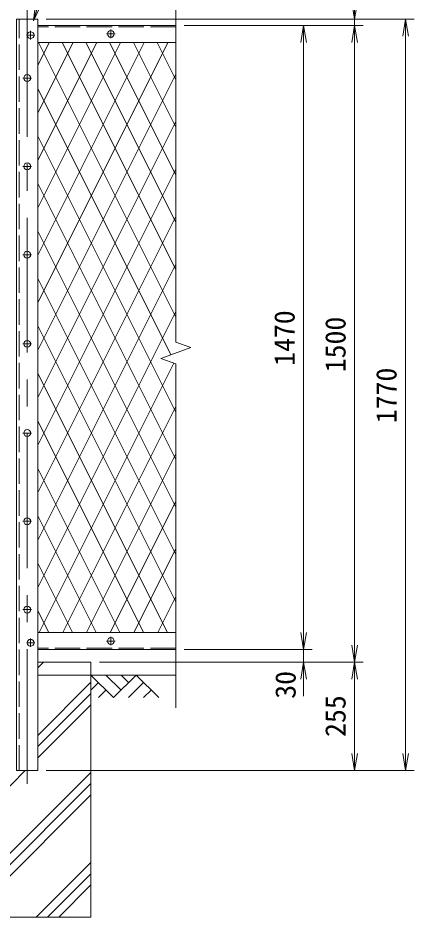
# Model space of a CAD drawing. Units: millimetres at full size. Extents: x -4200 to 4200, y -2970 to 2970.
# Drawn here: x -1608 to -676, y -1139 to 979 of the extents above; entities that cross this region are included whole.
import ezdxf
from ezdxf.enums import TextEntityAlignment as Align

# ---------------------------------------------------------------- set-up
doc = ezdxf.new("R2010")
doc.units = ezdxf.units.MM
doc.header["$LTSCALE"] = 10
doc.linetypes.add('DASHED', pattern=[7.5, 6, -1.5])
doc.linetypes.add('USER1', pattern=[50.8, 31.75, -6.35, 6.35, -6.35])
for name, color, linetype, lineweight in [('0-1_D-STR3', 3, 'Continuous', 13), ('0-2_D-BMK', 2, 'USER1', 13), ('0-3_D-STR1', 1, 'Continuous', 18), ('0-4_D-STR4', 7, 'Continuous', 18), ('0-5_D-BGD', 7, 'Continuous', 18), ('0-6_D-STR-DIM', 7, 'Continuous', 13), ('0-7_0', 7, 'Continuous', 18), ('0-8_D-DCR-HCH', 7, 'Continuous', 13), ('0-9_D-STR-TXT', 7, 'Continuous', 13), ('0-A_D-STR2', 7, 'Continuous', 13)]:
    doc.layers.add(name, color=color, linetype=linetype, lineweight=lineweight)
doc.styles.add('ＭＳ ゴシック', font='')
doc.styles.get('ＭＳ ゴシック').set_extended_font_data('MS Gothic')

# ---------------------------------------------------------------- blocks, each defined once
blk = doc.blocks.new('_Open')
at = {"layer": '0-7_0'}
blk.add_line((-10, 1.667), (0, 0), dxfattribs=at)
blk.add_lwpolyline([(-10, -1.667), (0, 0), (-10, 0)], dxfattribs=at)

msp = doc.modelspace()

# ---------------------------------------------------------------- linework, layer by layer
at = {"layer": '0-1_D-STR3'}
for centre in [(-1578.55, 938.37), (-1389.55, 941.37), (-1586.55, 837.37), (-1586.55, 629.37), (-1586.55, 421.37), (-1586.55, 211.37), (-1586.55, 1.37), (-1586.55, -206.63), (-1586.55, -414.63), (-1578.55, -492.63), (-1389.55, -488.63)]:
    msp.add_circle(centre, 8, dxfattribs=at)
at = {"layer": '0-2_D-BMK'}
for p, q in [((-1586.55, 1016.37), (-1586.55, -833.63)), ((-1568.55, 938.37), (-1588.55, 938.37)), ((-1578.55, 948.37), (-1578.55, 928.37)), ((-1379.55, 941.37), (-1399.55, 941.37)), ((-1389.55, 951.37), (-1389.55, 931.37)), ((-1576.55, 837.37), (-1596.55, 837.37)), ((-1576.55, 629.37), (-1596.55, 629.37)), ((-1576.55, 421.37), (-1596.55, 421.37)), ((-1576.55, 211.37), (-1596.55, 211.37)), ((-1576.55, 1.37), (-1596.55, 1.37)), ((-1576.55, -206.63), (-1596.55, -206.63)), ((-1576.55, -414.63), (-1596.55, -414.63)), ((-1578.55, -482.63), (-1578.55, -502.63)), ((-1389.55, -498.63), (-1389.55, -478.63)), ((-1568.55, -492.63), (-1588.55, -492.63)), ((-1379.55, -488.63), (-1399.55, -488.63))]:
    msp.add_line(p, q, dxfattribs=at)
at = {"layer": '0-3_D-STR1', "linetype": 'DASHED'}
for p, q in [((-1605.55, -793.63), (-1605.55, 976.37)), ((-1236.55, 958.37), (-1561.55, 958.37)), ((-1236.55, -505.63), (-1561.55, -505.63))]:
    msp.add_line(p, q, dxfattribs=at)
at = {"layer": '0-3_D-STR1'}
for p, q in [((-1236.55, 961.37), (-1561.55, 961.37)), ((-1561.55, 921.37), (-1236.55, 921.37)), ((-1561.55, -468.63), (-1236.55, -468.63)), ((-1236.55, -508.63), (-1561.55, -508.63))]:
    msp.add_line(p, q, dxfattribs=at)
msp.add_lwpolyline([(-1561.55, -793.63), (-1611.55, -793.63), (-1611.55, 976.37), (-1561.55, 976.37)], close=True, dxfattribs=at)
at = {"layer": '0-4_D-STR4'}
for p, q in [((-1561.55, -538.63), (-1436.55, -538.63)), ((-1436.55, -538.63), (-1436.55, -1138.63)), ((-1736.55, -1138.63), (-1436.55, -1138.63))]:
    msp.add_line(p, q, dxfattribs=at)
at = {"layer": '0-5_D-BGD'}
msp.add_line((-1436.55, -568.63), (-1236.55, -568.63), dxfattribs=at)
at = {"layer": '0-6_D-STR-DIM'}
for p, q in [((-1236.55, 1025.82), (-1236.55, 215.59)), ((-1541.55, 976.37), (-795.5, 976.37)), ((-1541.55, 976.37), (-675.5, 976.37)), ((-815.5, 961.37), (-815.5, 976.37)), ((-695.5, -793.63), (-695.5, 976.37)), ((-1216.55, 961.37), (-915.5, 961.37)), ((-1216.55, 961.37), (-795.5, 961.37)), ((-1216.55, 961.37), (-795.5, 961.37)), ((-935.5, 961.37), (-935.5, -508.63)), ((-815.5, 961.37), (-815.5, -538.63)), ((-815.5, 921.37), (-815.5, 881.37)), ((-1201.31, 202.77), (-1236.55, 215.59)), ((-1271.78, 177.12), (-1201.31, 202.77)), ((-1236.55, 164.29), (-1271.78, 177.12)), ((-1236.55, 164.29), (-1236.55, -645.94)), ((-935.5, -468.63), (-935.5, -428.63)), ((-1216.55, -508.63), (-915.5, -508.63)), ((-1216.55, -508.63), (-915.5, -508.63)), ((-935.5, -508.63), (-935.5, -538.63)), ((-1416.55, -538.63), (-795.5, -538.63)), ((-1416.55, -538.63), (-915.5, -538.63)), ((-1416.55, -538.63), (-795.5, -538.63)), ((-815.5, -538.63), (-815.5, -793.63)), ((-935.5, -578.63), (-935.5, -618.63)), ((-1541.55, -793.63), (-795.5, -793.63)), ((-1541.55, -793.63), (-675.5, -793.63))]:
    msp.add_line(p, q, dxfattribs=at)
at = {"layer": '0-8_D-DCR-HCH'}
for p, q in [((-1561.55, -551.74), (-1548.44, -538.63)), ((-1383.33, -621.84), (-1436.55, -568.63)), ((-1365.6, -604.11), (-1401.07, -568.63)), ((-1330.12, -568.63), (-1383.33, -621.84)), ((-1347.77, -586.46), (-1365.6, -568.63)), ((-1330.12, -568.63), (-1276.91, -621.84)), ((-1561.55, -710.84), (-1436.55, -585.84)), ((-1418.81, -586.37), (-1436.55, -604.03)), ((-1312.38, -586.37), (-1348.02, -621.84)), ((-1561.55, -737.35), (-1436.55, -612.35)), ((-1401.07, -604.11), (-1418.89, -621.84)), ((-1294.65, -604.11), (-1312.47, -621.84)), ((-1561.55, -763.87), (-1436.55, -638.87)), ((-1736.55, -938.87), (-1591.31, -793.63)), ((-1736.55, -1097.97), (-1436.55, -797.97)), ((-1736.55, -1124.49), (-1436.55, -824.49)), ((-1724.18, -1138.63), (-1436.55, -851)), ((-1565.08, -1138.63), (-1436.55, -1010.1)), ((-1538.56, -1138.63), (-1436.55, -1036.62)), ((-1512.04, -1138.63), (-1436.55, -1063.14))]:
    msp.add_line(p, q, dxfattribs=at)
at = {"layer": '0-9_D-STR-TXT'}
msp.add_lwpolyline([(-1061.91, 1108.02), (-1532.88, 1108.02), (-1570.97, 973.75)], dxfattribs=at)
at = {"layer": '0-A_D-STR2'}
for p, q in [((-1534.51, 921.37), (-1561.55, 867.31)), ((-1478.61, 921.37), (-1561.55, 755.5)), ((-1422.71, 921.37), (-1561.55, 643.7)), ((-1366.81, 921.37), (-1561.55, 531.89)), ((-1310.91, 921.37), (-1561.55, 420.09)), ((-1255.01, 921.37), (-1561.55, 308.29)), ((-1236.55, 274.29), (-1560.09, 921.37)), ((-1236.55, 386.09), (-1504.19, 921.37)), ((-1236.55, 497.89), (-1448.29, 921.37)), ((-1236.55, 609.69), (-1392.38, 921.37)), ((-1236.55, 721.5), (-1336.48, 921.37)), ((-1236.55, 833.3), (-1280.58, 921.37)), ((-1236.55, 846.48), (-1561.55, 196.48)), ((-1248.16, 185.71), (-1561.55, 812.48)), ((-1236.55, 734.68), (-1561.55, 84.68)), ((-1236.55, 50.68), (-1561.55, 700.68)), ((-1236.55, 622.88), (-1561.55, -27.12)), ((-1236.55, -61.12), (-1561.55, 588.87)), ((-1236.55, 511.07), (-1561.55, -138.93)), ((-1236.55, -172.92), (-1561.55, 477.07)), ((-1236.55, 399.27), (-1561.55, -250.73)), ((-1236.55, -284.73), (-1561.55, 365.27)), ((-1236.55, 287.47), (-1561.55, -362.53)), ((-1236.55, -396.53), (-1561.55, 253.46)), ((-1241.36, 166.04), (-1558.69, -468.63)), ((-1236.55, 162.48), (-1237.65, 164.69)), ((-1256.4, -468.63), (-1561.55, 141.66)), ((-1236.55, 63.86), (-1502.79, -468.63)), ((-1312.3, -468.63), (-1561.55, 29.86)), ((-1236.55, -47.94), (-1446.89, -468.63)), ((-1368.2, -468.63), (-1561.55, -81.94)), ((-1236.55, -159.74), (-1390.99, -468.63)), ((-1424.1, -468.63), (-1561.55, -193.75)), ((-1236.55, -271.55), (-1335.09, -468.63)), ((-1480, -468.63), (-1561.55, -305.55)), ((-1236.55, -383.35), (-1279.19, -468.63)), ((-1535.91, -468.63), (-1561.54, -417.35)), ((-1236.55, -568.63), (-1561.55, -568.63))]:
    msp.add_line(p, q, dxfattribs=at)

# ---------------------------------------------------------------- block references
at = {"layer": '0-6_D-STR-DIM', "xscale": 4, "yscale": 4}
for p, rotation in [((-815.5, 976.37), 270), ((-695.5, 976.37), 90), ((-935.5, 961.37), 90), ((-815.5, 961.37), 90), ((-815.5, 961.37), 90), ((-935.5, -508.63), 270), ((-935.5, -508.63), 270), ((-815.5, -538.63), 270), ((-935.5, -538.63), 90), ((-815.5, -538.63), 90), ((-815.5, -793.63), 270), ((-695.5, -793.63), 270)]:
    msp.add_blockref('_Open', p, dxfattribs=dict(at, rotation=rotation))
at = {"layer": '0-9_D-STR-TXT', "xscale": 4, "yscale": 4, "rotation": 254.16392}
msp.add_blockref('_Open', (-1571.51, 971.82), dxfattribs=at)

# ---------------------------------------------------------------- texts
at = {"layer": '0-6_D-STR-DIM', "style": 'ＭＳ ゴシック'}
for s, p in [('1470', (-942.25, 159.45)), ('1500', (-822.25, 144.45)), ('1770', (-702.25, 24.45)), ('30', (-939.85, -624.53)), ('255', (-822.25, -714.5))]:
    msp.add_text(s, height=48.09, rotation=90, dxfattribs=at).set_placement(p, align=Align.BOTTOM_LEFT)

doc.saveas('drawing.dxf')
